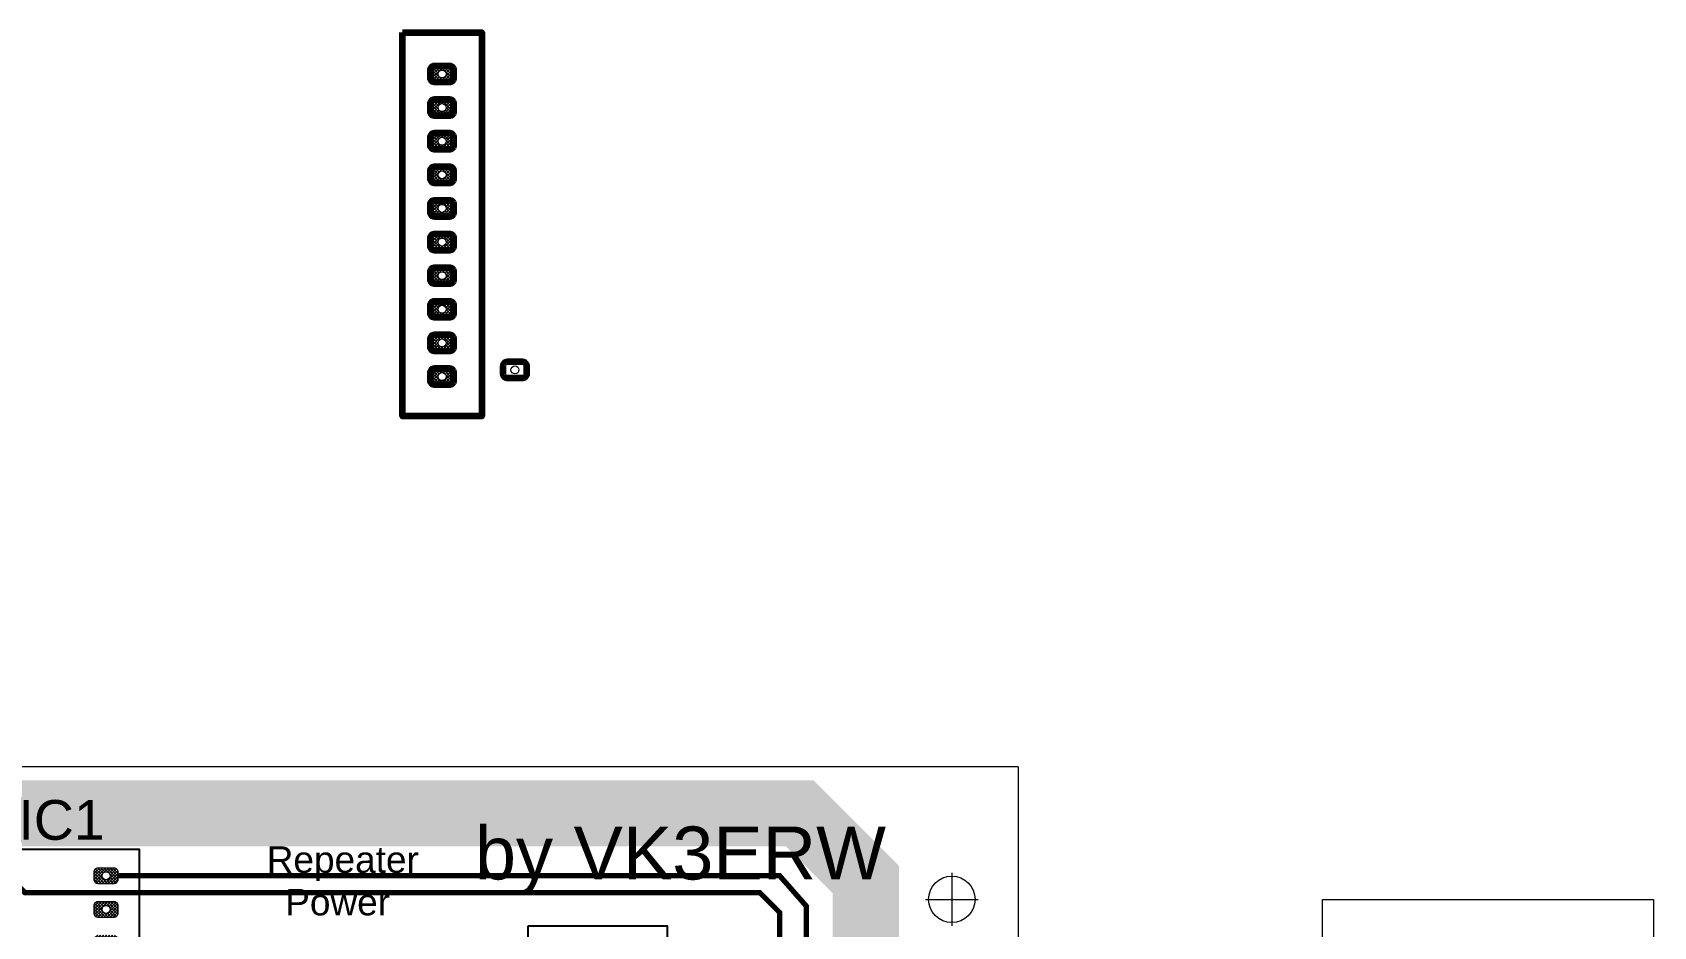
# Model space of a CAD drawing. Header units: millimetres. Extents: x -60 to 250, y -137 to 192.
# Drawn here: x 127.6 to 250, y 123.9 to 191.5 of the extents above; entities that cross this region are included whole.
import ezdxf
from ezdxf.enums import TextEntityAlignment as Align

# ---------------------------------------------------------------- set-up
doc = ezdxf.new("R2010")
doc.units = ezdxf.units.MM
for name, color, linetype, lineweight in [('Board', 5, 'Continuous', 13), ('Copper', 1, 'Continuous', 5), ('Fill', 4, 'Continuous', 9)]:
    doc.layers.add(name, color=color, linetype=linetype, lineweight=lineweight)
doc.layers.add('Screen', color=2, linetype='Continuous')
doc.styles.get("Standard").update_dxf_attribs({"font": 'Arial.ttf'})

msp = doc.modelspace()

# ---------------------------------------------------------------- hatches: boundary and pattern name
at = {"layer": 'Fill'}
h = msp.add_hatch(dxfattribs=at)
h.set_pattern_fill('ANSI37', color=256, scale=0.05)
h.paths.add_polyline_path([(159.4, 188.66, 0.414214), (159.1, 188.96), (157.9, 188.96, 0.414214), (157.6, 188.66), (157.6, 188.06, 0.414214), (157.9, 187.76), (159.1, 187.76, 0.414214), (159.4, 188.06)])
h.paths.add_polyline_path([(158.8, 188.36, -1), (158.2, 188.36, -1)], flags=16)
h = msp.add_hatch(dxfattribs=at)
h.set_pattern_fill('ANSI37', color=256, scale=0.05)
h.paths.add_polyline_path([(159.4, 186.12, 0.414214), (159.1, 186.42), (157.9, 186.42, 0.414214), (157.6, 186.12), (157.6, 185.52, 0.414214), (157.9, 185.22), (159.1, 185.22, 0.414214), (159.4, 185.52)])
h.paths.add_polyline_path([(158.8, 185.82, -1), (158.2, 185.82, -1)], flags=16)
h.paths.add_polyline_path([(159.1, 183.88), (157.9, 183.88, 0.414214), (157.6, 183.58), (157.6, 182.98, 0.414214), (157.9, 182.68), (159.1, 182.68, 0.414214), (159.4, 182.98), (159.4, 183.58, 0.414214)])
h.paths.add_polyline_path([(158.8, 183.28, -1), (158.2, 183.28, -1)], flags=16)
h.paths.add_polyline_path([(159.1, 181.34), (157.9, 181.34, 0.414214), (157.6, 181.04), (157.6, 180.44, 0.414214), (157.9, 180.14), (159.1, 180.14, 0.414214), (159.4, 180.44), (159.4, 181.04, 0.414214)])
h.paths.add_polyline_path([(158.8, 180.74, -1), (158.2, 180.74, -1)], flags=16)
h.paths.add_polyline_path([(159.1, 178.8), (157.9, 178.8, 0.414214), (157.6, 178.5), (157.6, 177.9, 0.414214), (157.9, 177.6), (159.1, 177.6, 0.414214), (159.4, 177.9), (159.4, 178.5, 0.414214)])
h.paths.add_polyline_path([(158.8, 178.2, -1), (158.2, 178.2, -1)], flags=16)
h.paths.add_polyline_path([(159.1, 176.26), (157.9, 176.26, 0.414214), (157.6, 175.96), (157.6, 175.36, 0.414214), (157.9, 175.06), (159.1, 175.06, 0.414214), (159.4, 175.36), (159.4, 175.96, 0.414214)])
h.paths.add_polyline_path([(158.8, 175.66, -1), (158.2, 175.66, -1)], flags=16)
h.paths.add_polyline_path([(159.1, 173.72), (157.9, 173.72, 0.414214), (157.6, 173.42), (157.6, 172.82, 0.414214), (157.9, 172.52), (159.1, 172.52, 0.414214), (159.4, 172.82), (159.4, 173.42, 0.414214)])
h.paths.add_polyline_path([(158.8, 173.12, -1), (158.2, 173.12, -1)], flags=16)
h.paths.add_polyline_path([(159.1, 171.18), (157.9, 171.18, 0.414214), (157.6, 170.88), (157.6, 170.28, 0.414214), (157.9, 169.98), (159.1, 169.98, 0.414214), (159.4, 170.28), (159.4, 170.88, 0.414214)])
h.paths.add_polyline_path([(158.8, 170.58, -1), (158.2, 170.58, -1)], flags=16)
h.paths.add_polyline_path([(159.1, 168.64), (157.9, 168.64, 0.414214), (157.6, 168.34), (157.6, 167.74, 0.414214), (157.9, 167.44), (159.1, 167.44, 0.414214), (159.4, 167.74), (159.4, 168.34, 0.414214)])
h.paths.add_polyline_path([(158.8, 168.04, -1), (158.2, 168.04, -1)], flags=16)
h.paths.add_polyline_path([(159.1, 166.1), (157.9, 166.1, 0.414214), (157.6, 165.8), (157.6, 165.2, 0.414214), (157.9, 164.9), (159.1, 164.9, 0.414214), (159.4, 165.2), (159.4, 165.8, 0.414214)])
h.paths.add_polyline_path([(158.8, 165.5, -1), (158.2, 165.5, -1)], flags=16)
h = msp.add_hatch(dxfattribs=at)
h.set_pattern_fill('ANSI37', color=256, scale=0.05)
h.paths.add_polyline_path([(126.4, 123, 0.414214), (126.1, 123.3), (124.9, 123.3, 0.414214), (124.6, 123), (124.6, 122.4, 0.414214), (124.9, 122.1), (126.1, 122.1, 0.414214), (126.4, 122.4)])
h.paths.add_polyline_path([(125.2, 122.7, -1), (125.8, 122.7, -1)], flags=16)
h.paths.add_polyline_path([(126.1, 124.64, 0.414214), (126.4, 124.94), (126.4, 125.54, 0.414214), (126.1, 125.84), (124.9, 125.84, 0.414214), (124.6, 125.54), (124.6, 124.94, 0.414214), (124.9, 124.64)])
h.paths.add_polyline_path([(125.2, 125.24, -1), (125.8, 125.24, -1)], flags=16)
h.paths.add_polyline_path([(124.9, 120.76, 0.414214), (124.6, 120.46), (124.6, 119.86, 0.414214), (124.9, 119.56), (126.1, 119.56, 0.414214), (126.4, 119.86), (126.4, 120.46, 0.414214), (126.1, 120.76)])
h.paths.add_polyline_path([(125.8, 120.16, -1), (125.2, 120.16, -1)], flags=16)
h.paths.add_polyline_path([(124.9, 118.22, 0.414214), (124.6, 117.92), (124.6, 117.32, 0.414214), (124.9, 117.02), (126.1, 117.02, 0.414214), (126.4, 117.32), (126.4, 117.92, 0.414214), (126.1, 118.22)])
h.paths.add_polyline_path([(125.8, 117.62, -1), (125.2, 117.62, -1)], flags=16)
h.paths.add_polyline_path([(124.9, 115.68, 0.414214), (124.6, 115.38), (124.6, 114.78, 0.414214), (124.9, 114.48), (126.1, 114.48, 0.414214), (126.4, 114.78), (126.4, 115.38, 0.414214), (126.1, 115.68)])
h.paths.add_polyline_path([(125.8, 115.08, -1), (125.2, 115.08, -1)], flags=16)
h.paths.add_polyline_path([(124.9, 113.14, 0.414214), (124.6, 112.84), (124.6, 112.24, 0.414214), (124.9, 111.94), (126.1, 111.94, 0.414214), (126.4, 112.24), (126.4, 112.84, 0.414214), (126.1, 113.14)])
h.paths.add_polyline_path([(125.8, 112.54, -1), (125.2, 112.54, -1)], flags=16)
h.paths.add_polyline_path([(132.22, 112.24, 0.414214), (132.52, 111.94), (133.72, 111.94, 0.414214), (134.02, 112.24), (134.02, 112.84, 0.414214), (133.72, 113.14), (132.52, 113.14, 0.414214), (132.22, 112.84)])
h.paths.add_polyline_path([(132.82, 112.54, -1), (133.42, 112.54, -1)], flags=16)
h.paths.add_polyline_path([(132.52, 110.6, 0.414214), (132.22, 110.3), (132.22, 109.7, 0.414214), (132.52, 109.4), (133.72, 109.4, 0.414214), (134.02, 109.7), (134.02, 110.3, 0.414214), (133.72, 110.6)])
h.paths.add_polyline_path([(133.42, 110, -1), (132.82, 110, -1)], flags=16)
h.paths.add_polyline_path([(132.22, 114.78, 0.414214), (132.52, 114.48), (133.72, 114.48, 0.414214), (134.02, 114.78), (134.02, 115.38, 0.414214), (133.72, 115.68), (132.52, 115.68, 0.414214), (132.22, 115.38)])
h.paths.add_polyline_path([(132.82, 115.08, -1), (133.42, 115.08, -1)], flags=16)
h.paths.add_polyline_path([(132.22, 117.32, 0.414214), (132.52, 117.02), (133.72, 117.02, 0.414214), (134.02, 117.32), (134.02, 117.92, 0.414214), (133.72, 118.22), (132.52, 118.22, 0.414214), (132.22, 117.92)])
h.paths.add_polyline_path([(132.82, 117.62, -1), (133.42, 117.62, -1)], flags=16)
h.paths.add_polyline_path([(132.22, 119.86, 0.414214), (132.52, 119.56), (133.72, 119.56, 0.414214), (134.02, 119.86), (134.02, 120.46, 0.414214), (133.72, 120.76), (132.52, 120.76, 0.414214), (132.22, 120.46)])
h.paths.add_polyline_path([(132.82, 120.16, -1), (133.42, 120.16, -1)], flags=16)
h.paths.add_polyline_path([(132.22, 123), (132.22, 122.4, 0.414214), (132.52, 122.1), (133.72, 122.1, 0.414214), (134.02, 122.4), (134.02, 123, 0.414214), (133.72, 123.3), (132.52, 123.3, 0.414214)])
h.paths.add_polyline_path([(133.42, 122.7, -1), (132.82, 122.7, -1)], flags=16)
h.paths.add_polyline_path([(132.22, 124.94, 0.414214), (132.52, 124.64), (133.72, 124.64, 0.414214), (134.02, 124.94), (134.02, 125.54, 0.414214), (133.72, 125.84), (132.52, 125.84, 0.414214), (132.22, 125.54)])
h.paths.add_polyline_path([(133.42, 125.24, -1), (132.82, 125.24, -1)], flags=16)
h.paths.add_polyline_path([(132.22, 127.48, 0.414214), (132.52, 127.18), (133.72, 127.18, 0.414214), (134.02, 127.48), (134.02, 128.08, 0.414214), (133.72, 128.38), (132.52, 128.38, 0.414214), (132.22, 128.08)])
h.paths.add_polyline_path([(133.42, 127.78, -1), (132.82, 127.78, -1)], flags=16)
h.paths.add_polyline_path([(124.9, 128.38, 0.414214), (124.6, 128.08), (124.6, 127.48, 0.414214), (124.9, 127.18), (126.1, 127.18, 0.414214), (126.4, 127.48), (126.4, 128.08, 0.414214), (126.1, 128.38)])
h.paths.add_polyline_path([(125.8, 127.78, -1), (125.2, 127.78, -1)], flags=16)

# ---------------------------------------------------------------- linework, layer by layer
at = {"layer": 'Board'}
for p, q in [((202, 136), (114, 136)), ((202, 136), (202, 114)), ((197, 128), (197, 124)), ((195, 126), (199, 126))]:
    msp.add_line(p, q, dxfattribs=at)
msp.add_lwpolyline([(225, 126), (250, 126), (250, 76), (225, 76)], close=True, dxfattribs=at)
msp.add_circle((197, 126), 1.75, dxfattribs=at)
at = {"layer": 'Copper', "lineweight": 211}
for points in [[(157.6, 188.66), (157.6, 188.06, 0.414214), (157.9, 187.76), (159.1, 187.76, 0.414214), (159.4, 188.06), (159.4, 188.66, 0.414214), (159.1, 188.96), (157.9, 188.96, 0.414214)], [(157.6, 186.12), (157.6, 185.52, 0.414214), (157.9, 185.22), (159.1, 185.22, 0.414214), (159.4, 185.52), (159.4, 186.12, 0.414214), (159.1, 186.42), (157.9, 186.42, 0.414214)], [(157.6, 183.58), (157.6, 182.98, 0.414214), (157.9, 182.68), (159.1, 182.68, 0.414214), (159.4, 182.98), (159.4, 183.58, 0.414214), (159.1, 183.88), (157.9, 183.88, 0.414214)], [(157.6, 181.04), (157.6, 180.44, 0.414214), (157.9, 180.14), (159.1, 180.14, 0.414214), (159.4, 180.44), (159.4, 181.04, 0.414214), (159.1, 181.34), (157.9, 181.34, 0.414214)], [(157.6, 178.5), (157.6, 177.9, 0.414214), (157.9, 177.6), (159.1, 177.6, 0.414214), (159.4, 177.9), (159.4, 178.5, 0.414214), (159.1, 178.8), (157.9, 178.8, 0.414214)], [(157.6, 175.96), (157.6, 175.36, 0.414214), (157.9, 175.06), (159.1, 175.06, 0.414214), (159.4, 175.36), (159.4, 175.96, 0.414214), (159.1, 176.26), (157.9, 176.26, 0.414214)], [(157.6, 173.42), (157.6, 172.82, 0.414214), (157.9, 172.52), (159.1, 172.52, 0.414214), (159.4, 172.82), (159.4, 173.42, 0.414214), (159.1, 173.72), (157.9, 173.72, 0.414214)], [(157.6, 170.88), (157.6, 170.28, 0.414214), (157.9, 169.98), (159.1, 169.98, 0.414214), (159.4, 170.28), (159.4, 170.88, 0.414214), (159.1, 171.18), (157.9, 171.18, 0.414214)], [(157.6, 168.34), (157.6, 167.74, 0.414214), (157.9, 167.44), (159.1, 167.44, 0.414214), (159.4, 167.74), (159.4, 168.34, 0.414214), (159.1, 168.64), (157.9, 168.64, 0.414214)], [(163.1, 166.3), (163.1, 165.7, 0.414214), (163.4, 165.4), (164.6, 165.4, 0.414214), (164.9, 165.7), (164.9, 166.3, 0.414214), (164.6, 166.6), (163.4, 166.6, 0.414214)], [(157.6, 165.8), (157.6, 165.2, 0.414214), (157.9, 164.9), (159.1, 164.9, 0.414214), (159.4, 165.2), (159.4, 165.8, 0.414214), (159.1, 166.1), (157.9, 166.1, 0.414214)]]:
    msp.add_lwpolyline(points, format="xyb", close=True, dxfattribs=at)
for points, const_width in [([(95, 129.5), (97, 129.5), (101.5, 125), (111, 125), (118.5, 132.5), (185.5, 132.5), (190.5, 127.5), (190.5, 117.5), (198, 110), (203, 110), (208, 104.5), (208.1, 69.3)], 5), ([(126, 127.5), (127, 126.5), (182.5, 126.5), (184, 125), (184, 115), (194.5, 104.5), (194.7, 89)], 0.4), ([(134.02, 127.78), (184, 127.78), (186, 125.5), (186, 115.5), (196.5, 105), (198, 103.5), (198, 94)], 0.4)]:
    msp.add_lwpolyline(points, dxfattribs=dict(at, const_width=const_width))
at = {"layer": 'Copper'}
for points in [[(132.52, 128.38), (133.72, 128.38, -0.414214), (134.02, 128.08), (134.02, 127.48, -0.414214), (133.72, 127.18), (132.52, 127.18, -0.414214), (132.22, 127.48), (132.22, 128.08, -0.414214)], [(132.52, 125.84), (133.72, 125.84, -0.414214), (134.02, 125.54), (134.02, 124.94, -0.414214), (133.72, 124.64), (132.52, 124.64, -0.414214), (132.22, 124.94), (132.22, 125.54, -0.414214)]]:
    msp.add_lwpolyline(points, format="xyb", close=True, dxfattribs=at)
for centre in [(158.5, 188.36), (158.5, 185.82), (158.5, 183.28), (158.5, 180.74), (158.5, 178.2), (158.5, 175.66), (158.5, 173.12), (158.5, 170.58), (158.5, 168.04), (158.5, 165.5), (164, 166), (133.12, 127.78), (133.12, 125.24)]:
    msp.add_circle(centre, 0.3, dxfattribs=at)
at = {"layer": 'Screen', "lineweight": 211}
msp.add_lwpolyline([(155.5, 191.5), (161.5, 191.5), (161.5, 162.5), (155.5, 162.5)], close=True, dxfattribs=at)
at = {"layer": 'Screen'}
for points in [[(135.62, 107.78), (123.12, 107.78), (123.12, 129.78), (135.62, 129.78)], [(165, 124), (175.5, 124), (175.5, 118), (165, 118)]]:
    msp.add_lwpolyline(points, close=True, dxfattribs=at)

# ---------------------------------------------------------------- texts
msp.add_text('IC1', height=3, dxfattribs=at).set_placement((126.5, 130.5))
at = {"layer": 'Screen', "lineweight": 0}
for s, height, p in [('by VK3ERW', 4, (176.5, 127.5)), ('Repeater', 2, (151, 128)), ('Power ', 2, (151, 124.79))]:
    msp.add_text(s, height=height, dxfattribs=at).set_placement(p, align=Align.CENTER)

doc.saveas('drawing.dxf')
